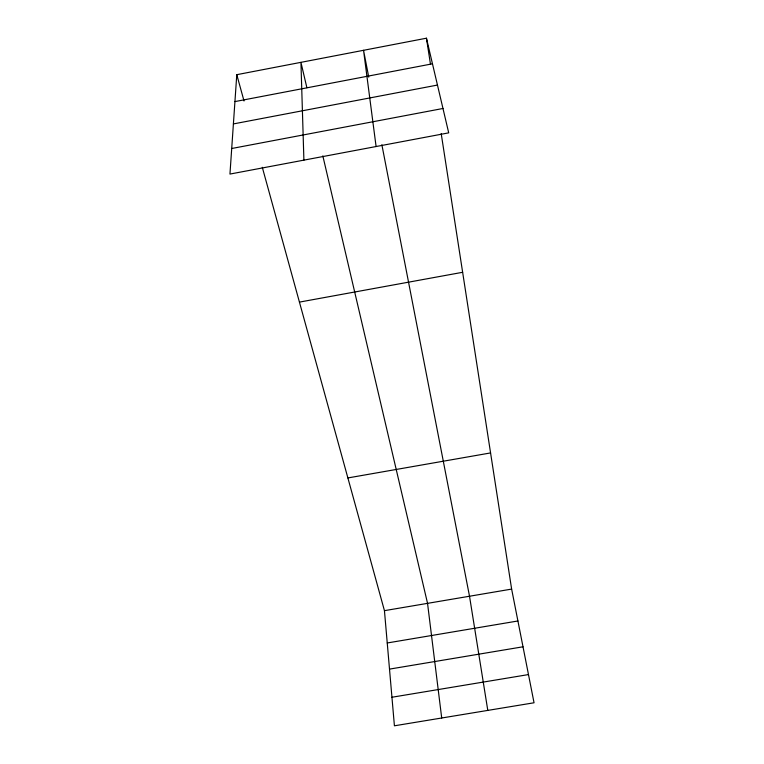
<?xml version="1.0" encoding="UTF-8"?>
<svg xmlns="http://www.w3.org/2000/svg" width="764" height="764" viewBox="0 0 764 764"><rect width="100%" height="100%" fill="white"/><g stroke="black" fill="none" stroke-linecap="round" stroke-linejoin="round"><path stroke-width="1.15" d="M236.783 74.691L229.954 174.068L448.707 132.85L426.446 38.2L236.783 74.691L244.022 100.982M234.93 101.593L432.472 63.804M233.402 123.921L437.466 85.062M231.712 148.502L442.977 108.478M299.44 302.105L462.65 272.29M347.878 477.939L490.574 452.928M384.445 610.665L511.632 589.092L534.046 702.775L394.415 725.8L384.445 610.665L262.291 167.287M387.243 642.973L517.916 620.979M389.506 669.111L523.006 646.793M391.942 697.245L528.487 674.574M306.889 87.745L300.94 62.352L303.9 160.134M322.828 155.875L427.544 603.35L441.707 717.998M368.745 77.116L363.54 50.3L376.089 146.535M381.866 144.74L469.516 596.235L487.795 710.405M426.446 38.2L430.457 64.1M441.191 133.557L511.632 589.092"/></g></svg>
